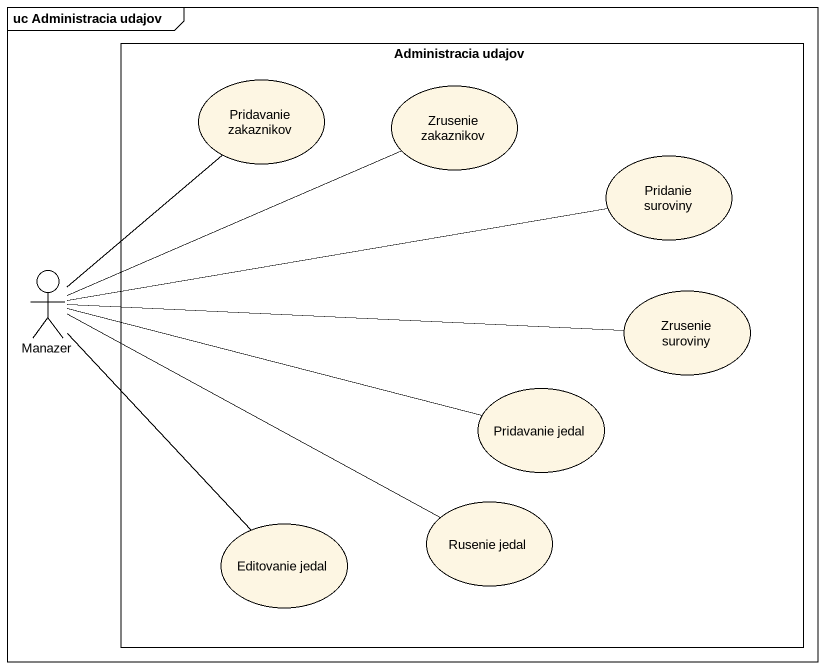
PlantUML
@startuml
mainframe uc Administracia udajov
rectangle "Administracia udajov" as Administracia_udajov {
  usecase "Pridavanie zakaznikov" as Pridavanie_zakaznikov
  usecase "Zrusenie zakaznikov" as Zrusenie_zakaznikov
  usecase "Pridanie suroviny" as Pridanie_suroviny
  usecase "Zrusenie suroviny" as Zrusenie_suroviny
  usecase "Pridavanie jedal" as Pridavanie_jedal
  usecase "Editovanie jedal" as Editovanie_jedal
  usecase "Rusenie jedal" as Rusenie_jedal
}
actor Manazer
Manazer -up- Pridavanie_zakaznikov
Manazer -right- Zrusenie_zakaznikov
Manazer -right- Pridanie_suroviny
Manazer -right- Zrusenie_suroviny
Manazer -right- Pridavanie_jedal
Manazer -- Editovanie_jedal
Manazer -right- Rusenie_jedal
@enduml
